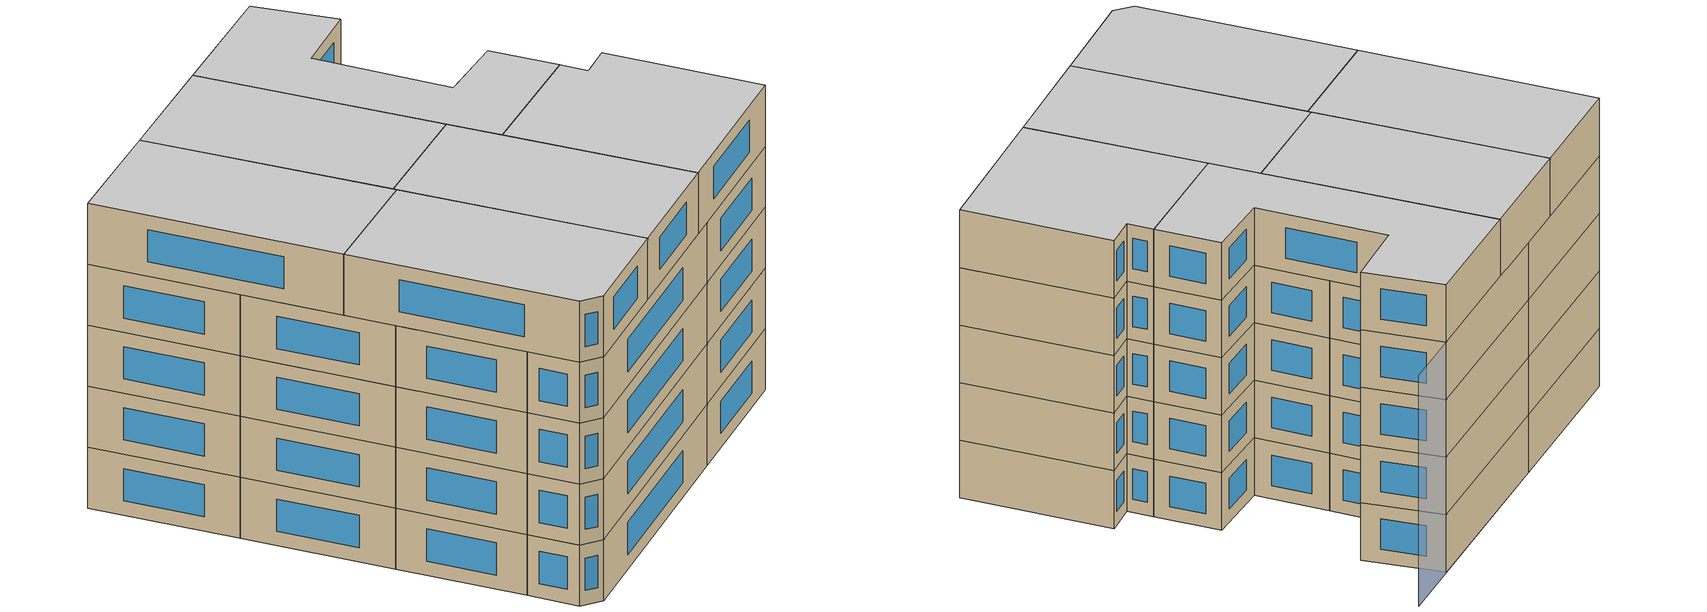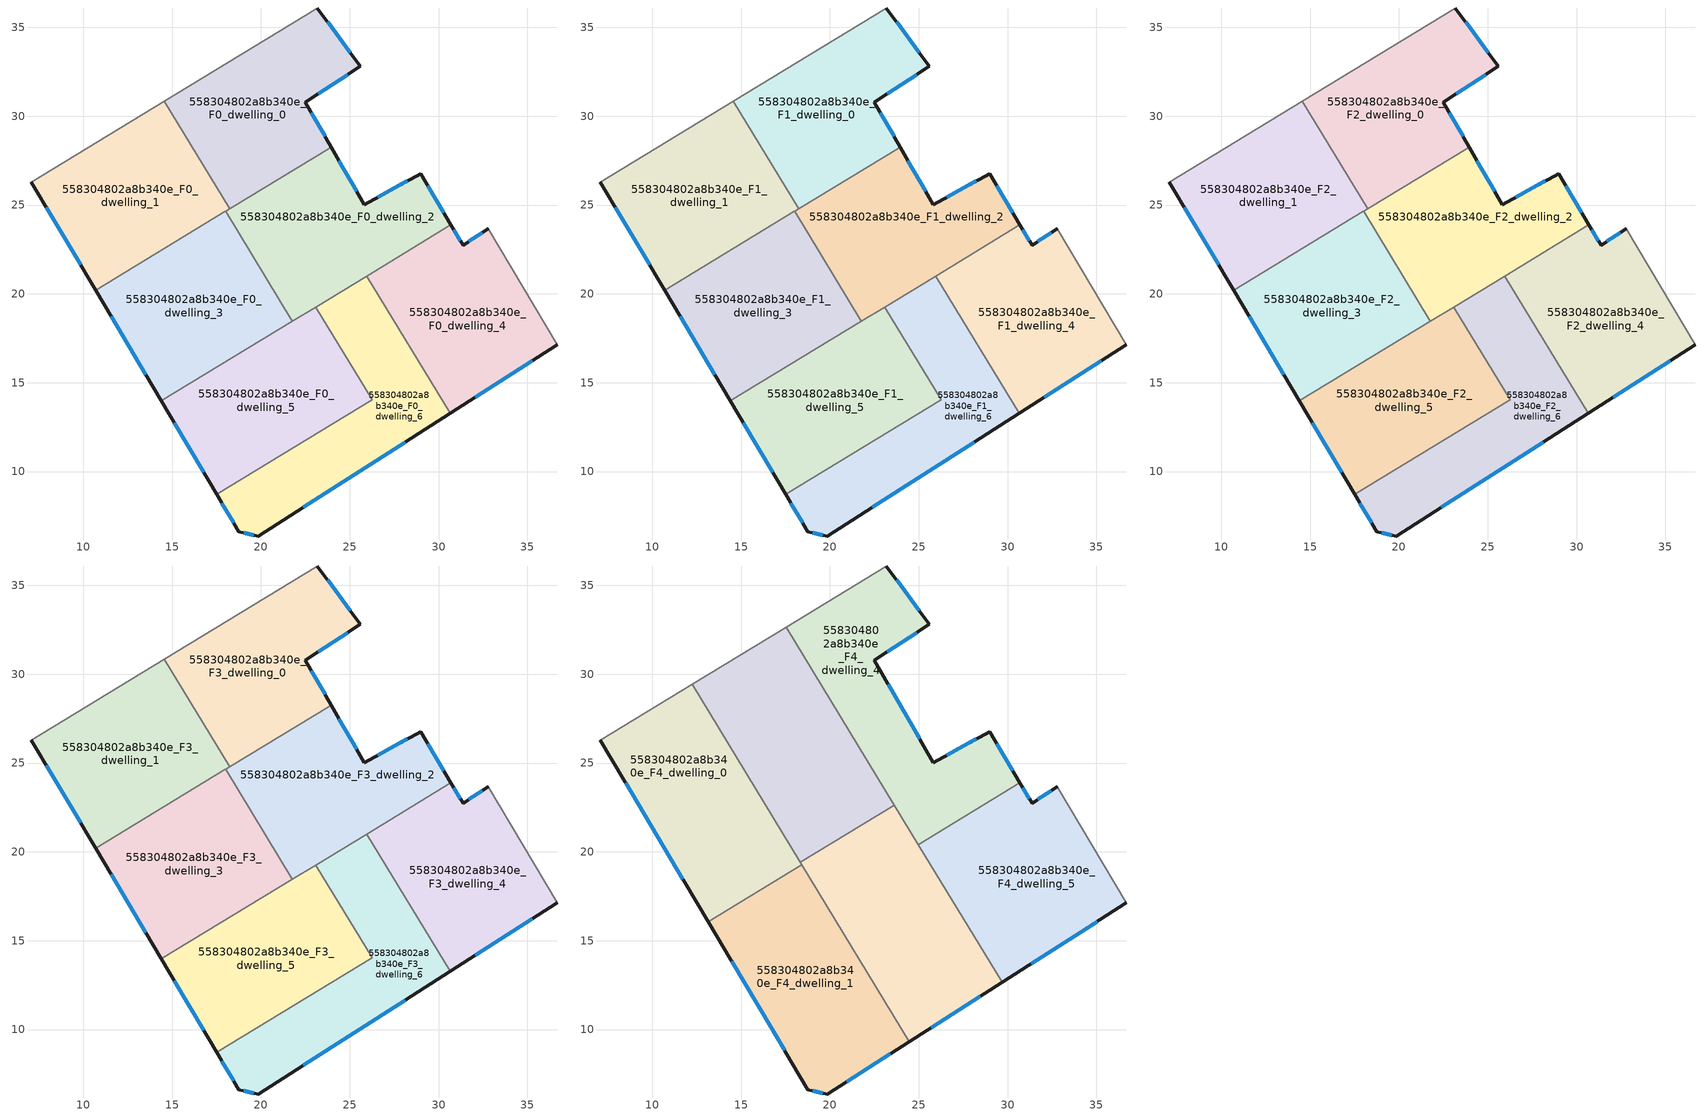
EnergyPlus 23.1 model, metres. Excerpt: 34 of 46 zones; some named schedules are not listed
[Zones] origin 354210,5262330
558304802a8b340e_F0_dwelling_0
 floor ground (EU_floor_Construction): 23.18,36.09 25.6,32.81 22.49,30.79 23.95,28.27 18.24,24.79 14.55,30.84 z0
 wall outside (EU_wall_Construction): 23.95,28.27 22.49,30.79 25.6,32.81 23.18,36.09 z0:3
 wall to 558304802a8b340e_F0_dwelling_1 (EU_wall_Construction): 14.55,30.84 18.24,24.79 z0:3
 wall adiabatic (EU_wall_Construction): 23.18,36.09 14.55,30.84 z0:3
 wall to 558304802a8b340e_F0_dwelling_2 (EU_wall_Construction): 18.24,24.79 23.95,28.27 z0:3
 window (EU_Window_Construction): 23.22,31.27 24.87,32.33 / 23.61,28.86 22.84,30.2 / 25.03,33.58 23.75,35.32 z0.7:2.3
558304802a8b340e_F0_dwelling_1
 floor ground (EU_floor_Construction): 14.55,30.84 18.24,24.79 10.69,20.2 7.08,26.29 z0
 wall outside (EU_wall_Construction): 7.08,26.29 10.69,20.2 z0:3
 wall adiabatic (EU_wall_Construction): 14.55,30.84 7.08,26.29 z0:3
 wall to 558304802a8b340e_F0_dwelling_3 (EU_wall_Construction): 10.69,20.2 18,24.65 z0:3
 wall to 558304802a8b340e_F0_dwelling_2 (EU_wall_Construction): 18.01,24.65 18.24,24.79 z0:3
 window (EU_Window_Construction): 7.92,24.86 9.84,21.63 z0.7:2.3
558304802a8b340e_F0_dwelling_2
 floor ground (EU_floor_Construction): 28.99,26.77 30.69,23.88 21.77,18.46 18.01,24.65 23.95,28.27 25.82,25.03 z0
 wall outside (EU_wall_Construction): 30.69,23.88 28.99,26.77 25.82,25.03 23.95,28.27 z0:3
 wall to 558304802a8b340e_F0_dwelling_3 (EU_wall_Construction): 18.01,24.65 21.77,18.46 z0:3
 wall to 558304802a8b340e_F0_dwelling_4 (EU_wall_Construction): 25.95,21 30.69,23.88 z0:3
 wall to 558304802a8b340e_F0_dwelling_6 (EU_wall_Construction): 23.09,19.26 25.95,21 z0:3
 wall to 558304802a8b340e_F0_dwelling_5 (EU_wall_Construction): 21.77,18.46 23.08,19.26 z0:3
 window (EU_Window_Construction): 28.24,26.36 26.57,25.44 / 30.29,24.56 29.39,26.09 / 25.38,25.79 24.39,27.51 z0.7:2.3
558304802a8b340e_F0_dwelling_3
 floor ground (EU_floor_Construction): 18.01,24.65 21.77,18.46 14.39,13.97 10.69,20.2 z0
 wall outside (EU_wall_Construction): 10.69,20.2 14.39,13.97 z0:3
 wall to 558304802a8b340e_F0_dwelling_5 (EU_wall_Construction): 14.39,13.97 21.77,18.46 z0:3
 window (EU_Window_Construction): 11.56,18.74 13.52,15.43 z0.7:2.3
558304802a8b340e_F0_dwelling_4
 floor ground (EU_floor_Construction): 32.8,23.67 36.67,17.13 30.65,13.28 25.95,21 30.69,23.88 31.37,22.73 z0
 wall outside (EU_wall_Construction): 32.8,23.67 31.37,22.73 30.69,23.88 / 30.65,13.28 36.67,17.13 z0:3
 wall adiabatic (EU_wall_Construction): 36.67,17.13 32.8,23.67 z0:3
 wall to 558304802a8b340e_F0_dwelling_6 (EU_wall_Construction): 25.95,21 30.65,13.28 z0:3
 window (EU_Window_Construction): 32.46,23.45 31.71,22.95 / 32.07,14.18 35.26,16.22 / 31.21,23 30.85,23.61 z0.7:2.3
558304802a8b340e_F0_dwelling_5
 floor ground (EU_floor_Construction): 23.09,19.26 26.26,14.04 17.51,8.72 14.39,13.97 z0
 wall outside (EU_wall_Construction): 14.39,13.97 17.51,8.72 z0:3
 wall to 558304802a8b340e_F0_dwelling_6 (EU_wall_Construction): 17.51,8.72 26.26,14.04 23.09,19.26 z0:3
 window (EU_Window_Construction): 15.12,12.74 16.78,9.96 z0.7:2.3
558304802a8b340e_F0_dwelling_6
 floor ground (EU_floor_Construction): 25.95,21 30.65,13.28 19.86,6.37 18.76,6.61 17.51,8.72 26.26,14.04 23.09,19.26 z0
 wall outside (EU_wall_Construction): 17.51,8.72 18.76,6.61 19.86,6.37 30.65,13.28 z0:3
 window (EU_Window_Construction): 22.39,7.99 28.12,11.66 / 19.02,6.55 19.6,6.43 / 17.8,8.23 18.47,7.11 z0.7:2.3
558304802a8b340e_F1_dwelling_0
 floor to 558304802a8b340e_F0_dwelling_0 (EU_floor_Construction): 23.18,36.09 25.6,32.81 22.49,30.79 23.95,28.27 18.24,24.79 14.55,30.84 z3
 wall outside (EU_wall_Construction): 23.95,28.27 22.49,30.79 25.6,32.81 23.18,36.09 z3:6
 wall to 558304802a8b340e_F1_dwelling_1 (EU_wall_Construction): 14.55,30.84 18.24,24.79 z3:6
 wall adiabatic (EU_wall_Construction): 23.18,36.09 14.55,30.84 z3:6
 wall to 558304802a8b340e_F1_dwelling_2 (EU_wall_Construction): 18.24,24.79 23.95,28.27 z3:6
 window (EU_Window_Construction): 23.22,31.27 24.87,32.33 / 23.61,28.86 22.84,30.2 / 25.03,33.58 23.75,35.32 z3.7:5.3
558304802a8b340e_F1_dwelling_1
 floor to 558304802a8b340e_F0_dwelling_1 (EU_floor_Construction): 14.55,30.84 18.24,24.79 10.69,20.2 7.08,26.29 z3
 wall outside (EU_wall_Construction): 7.08,26.29 10.69,20.2 z3:6
 wall adiabatic (EU_wall_Construction): 14.55,30.84 7.08,26.29 z3:6
 wall to 558304802a8b340e_F1_dwelling_3 (EU_wall_Construction): 10.69,20.2 18,24.65 z3:6
 wall to 558304802a8b340e_F1_dwelling_2 (EU_wall_Construction): 18.01,24.65 18.24,24.79 z3:6
 window (EU_Window_Construction): 7.92,24.86 9.84,21.63 z3.7:5.3
558304802a8b340e_F1_dwelling_2
 floor to 558304802a8b340e_F0_dwelling_2 (EU_floor_Construction): 28.99,26.77 30.69,23.88 21.77,18.46 18.01,24.65 23.95,28.27 25.82,25.03 z3
 wall outside (EU_wall_Construction): 30.69,23.88 28.99,26.77 25.82,25.03 23.95,28.27 z3:6
 wall to 558304802a8b340e_F1_dwelling_3 (EU_wall_Construction): 18.01,24.65 21.77,18.46 z3:6
 wall to 558304802a8b340e_F1_dwelling_4 (EU_wall_Construction): 25.95,21 30.69,23.88 z3:6
 wall to 558304802a8b340e_F1_dwelling_6 (EU_wall_Construction): 23.09,19.26 25.95,21 z3:6
 wall to 558304802a8b340e_F1_dwelling_5 (EU_wall_Construction): 21.77,18.46 23.08,19.26 z3:6
 window (EU_Window_Construction): 28.24,26.36 26.57,25.44 / 30.29,24.56 29.39,26.09 / 25.38,25.79 24.39,27.51 z3.7:5.3
558304802a8b340e_F1_dwelling_3
 floor to 558304802a8b340e_F0_dwelling_3 (EU_floor_Construction): 18.01,24.65 21.77,18.46 14.39,13.97 10.69,20.2 z3
 wall outside (EU_wall_Construction): 10.69,20.2 14.39,13.97 z3:6
 wall to 558304802a8b340e_F1_dwelling_5 (EU_wall_Construction): 14.39,13.97 21.77,18.46 z3:6
 window (EU_Window_Construction): 11.56,18.74 13.52,15.43 z3.7:5.3
558304802a8b340e_F1_dwelling_4
 floor to 558304802a8b340e_F0_dwelling_4 (EU_floor_Construction): 32.8,23.67 36.67,17.13 30.65,13.28 25.95,21 30.69,23.88 31.37,22.73 z3
 wall outside (EU_wall_Construction): 32.8,23.67 31.37,22.73 30.69,23.88 / 30.65,13.28 36.67,17.13 z3:6
 wall adiabatic (EU_wall_Construction): 36.67,17.13 32.8,23.67 z3:6
 wall to 558304802a8b340e_F1_dwelling_6 (EU_wall_Construction): 25.95,21 30.65,13.28 z3:6
 window (EU_Window_Construction): 32.46,23.45 31.71,22.95 / 32.07,14.18 35.26,16.22 / 31.21,23 30.85,23.61 z3.7:5.3
558304802a8b340e_F1_dwelling_5
 floor to 558304802a8b340e_F0_dwelling_5 (EU_floor_Construction): 23.09,19.26 26.26,14.04 17.51,8.72 14.39,13.97 z3
 wall outside (EU_wall_Construction): 14.39,13.97 17.51,8.72 z3:6
 wall to 558304802a8b340e_F1_dwelling_6 (EU_wall_Construction): 17.51,8.72 26.26,14.04 23.09,19.26 z3:6
 window (EU_Window_Construction): 15.12,12.74 16.78,9.96 z3.7:5.3
558304802a8b340e_F1_dwelling_6
 floor to 558304802a8b340e_F0_dwelling_6 (EU_floor_Construction): 25.95,21 30.65,13.28 19.86,6.37 18.76,6.61 17.51,8.72 26.26,14.04 23.09,19.26 z3
 wall outside (EU_wall_Construction): 17.51,8.72 18.76,6.61 19.86,6.37 30.65,13.28 z3:6
 window (EU_Window_Construction): 22.39,7.99 28.12,11.66 / 19.02,6.55 19.6,6.43 / 17.8,8.23 18.47,7.11 z3.7:5.3
558304802a8b340e_F2_dwelling_0
 floor to 558304802a8b340e_F1_dwelling_0 (EU_floor_Construction): 23.18,36.09 25.6,32.81 22.49,30.79 23.95,28.27 18.24,24.79 14.55,30.84 z6
 wall outside (EU_wall_Construction): 23.95,28.27 22.49,30.79 25.6,32.81 23.18,36.09 z6:9
 wall to 558304802a8b340e_F2_dwelling_1 (EU_wall_Construction): 14.55,30.84 18.24,24.79 z6:9
 wall adiabatic (EU_wall_Construction): 23.18,36.09 14.55,30.84 z6:9
 wall to 558304802a8b340e_F2_dwelling_2 (EU_wall_Construction): 18.24,24.79 23.95,28.27 z6:9
 window (EU_Window_Construction): 23.22,31.27 24.87,32.33 / 23.61,28.86 22.84,30.2 / 25.03,33.58 23.75,35.32 z6.7:8.3
558304802a8b340e_F2_dwelling_1
 floor to 558304802a8b340e_F1_dwelling_1 (EU_floor_Construction): 14.55,30.84 18.24,24.79 10.69,20.2 7.08,26.29 z6
 wall outside (EU_wall_Construction): 7.08,26.29 10.69,20.2 z6:9
 wall adiabatic (EU_wall_Construction): 14.55,30.84 7.08,26.29 z6:9
 wall to 558304802a8b340e_F2_dwelling_3 (EU_wall_Construction): 10.69,20.2 18,24.65 z6:9
 wall to 558304802a8b340e_F2_dwelling_2 (EU_wall_Construction): 18.01,24.65 18.24,24.79 z6:9
 window (EU_Window_Construction): 7.92,24.86 9.84,21.63 z6.7:8.3
558304802a8b340e_F2_dwelling_2
 floor to 558304802a8b340e_F1_dwelling_2 (EU_floor_Construction): 28.99,26.77 30.69,23.88 21.77,18.46 18.01,24.65 23.95,28.27 25.82,25.03 z6
 wall outside (EU_wall_Construction): 30.69,23.88 28.99,26.77 25.82,25.03 23.95,28.27 z6:9
 wall to 558304802a8b340e_F2_dwelling_3 (EU_wall_Construction): 18.01,24.65 21.77,18.46 z6:9
 wall to 558304802a8b340e_F2_dwelling_4 (EU_wall_Construction): 25.95,21 30.69,23.88 z6:9
 wall to 558304802a8b340e_F2_dwelling_6 (EU_wall_Construction): 23.09,19.26 25.95,21 z6:9
 wall to 558304802a8b340e_F2_dwelling_5 (EU_wall_Construction): 21.77,18.46 23.08,19.26 z6:9
 window (EU_Window_Construction): 28.24,26.36 26.57,25.44 / 30.29,24.56 29.39,26.09 / 25.38,25.79 24.39,27.51 z6.7:8.3
558304802a8b340e_F2_dwelling_3
 floor to 558304802a8b340e_F1_dwelling_3 (EU_floor_Construction): 18.01,24.65 21.77,18.46 14.39,13.97 10.69,20.2 z6
 wall outside (EU_wall_Construction): 10.69,20.2 14.39,13.97 z6:9
 wall to 558304802a8b340e_F2_dwelling_5 (EU_wall_Construction): 14.39,13.97 21.77,18.46 z6:9
 window (EU_Window_Construction): 11.56,18.74 13.52,15.43 z6.7:8.3
558304802a8b340e_F2_dwelling_4
 floor to 558304802a8b340e_F1_dwelling_4 (EU_floor_Construction): 32.8,23.67 36.67,17.13 30.65,13.28 25.95,21 30.69,23.88 31.37,22.73 z6
 wall outside (EU_wall_Construction): 32.8,23.67 31.37,22.73 30.69,23.88 / 30.65,13.28 36.67,17.13 z6:9
 wall adiabatic (EU_wall_Construction): 36.67,17.13 32.8,23.67 z6:9
 wall to 558304802a8b340e_F2_dwelling_6 (EU_wall_Construction): 25.95,21 30.65,13.28 z6:9
 window (EU_Window_Construction): 32.46,23.45 31.71,22.95 / 32.07,14.18 35.26,16.22 / 31.21,23 30.85,23.61 z6.7:8.3
558304802a8b340e_F2_dwelling_5
 floor to 558304802a8b340e_F1_dwelling_5 (EU_floor_Construction): 23.09,19.26 26.26,14.04 17.51,8.72 14.39,13.97 z6
 wall outside (EU_wall_Construction): 14.39,13.97 17.51,8.72 z6:9
 wall to 558304802a8b340e_F2_dwelling_6 (EU_wall_Construction): 17.51,8.72 26.26,14.04 23.09,19.26 z6:9
 window (EU_Window_Construction): 15.12,12.74 16.78,9.96 z6.7:8.3
558304802a8b340e_F2_dwelling_6
 floor to 558304802a8b340e_F1_dwelling_6 (EU_floor_Construction): 25.95,21 30.65,13.28 19.86,6.37 18.76,6.61 17.51,8.72 26.26,14.04 23.09,19.26 z6
 wall outside (EU_wall_Construction): 17.51,8.72 18.76,6.61 19.86,6.37 30.65,13.28 z6:9
 window (EU_Window_Construction): 22.39,7.99 28.12,11.66 / 19.02,6.55 19.6,6.43 / 17.8,8.23 18.47,7.11 z6.7:8.3
558304802a8b340e_F3_dwelling_0
 floor to 558304802a8b340e_F2_dwelling_0 (EU_floor_Construction): 23.18,36.09 25.6,32.81 22.49,30.79 23.95,28.27 18.24,24.79 14.55,30.84 z9
 wall outside (EU_wall_Construction): 23.95,28.27 22.49,30.79 25.6,32.81 23.18,36.09 z9:12
 wall to 558304802a8b340e_F3_dwelling_1 (EU_wall_Construction): 14.55,30.84 18.24,24.79 z9:12
 wall adiabatic (EU_wall_Construction): 23.18,36.09 14.55,30.84 z9:12
 wall to 558304802a8b340e_F3_dwelling_2 (EU_wall_Construction): 18.24,24.79 23.95,28.27 z9:12
 window (EU_Window_Construction): 23.22,31.27 24.87,32.33 / 23.61,28.86 22.84,30.2 / 25.03,33.58 23.75,35.32 z9.7:11.3
558304802a8b340e_F3_dwelling_1
 floor to 558304802a8b340e_F2_dwelling_1 (EU_floor_Construction): 14.55,30.84 18.24,24.79 10.69,20.2 7.08,26.29 z9
 wall outside (EU_wall_Construction): 7.08,26.29 10.69,20.2 z9:12
 wall adiabatic (EU_wall_Construction): 14.55,30.84 7.08,26.29 z9:12
 wall to 558304802a8b340e_F3_dwelling_3 (EU_wall_Construction): 10.69,20.2 18,24.65 z9:12
 wall to 558304802a8b340e_F3_dwelling_2 (EU_wall_Construction): 18.01,24.65 18.24,24.79 z9:12
 window (EU_Window_Construction): 7.92,24.86 9.84,21.63 z9.7:11.3
558304802a8b340e_F3_dwelling_2
 floor to 558304802a8b340e_F2_dwelling_2 (EU_floor_Construction): 28.99,26.77 30.69,23.88 21.77,18.46 18.01,24.65 23.95,28.27 25.82,25.03 z9
 wall outside (EU_wall_Construction): 30.69,23.88 28.99,26.77 25.82,25.03 23.95,28.27 z9:12
 wall to 558304802a8b340e_F3_dwelling_3 (EU_wall_Construction): 18.01,24.65 21.77,18.46 z9:12
 wall to 558304802a8b340e_F3_dwelling_4 (EU_wall_Construction): 25.95,21 30.69,23.88 z9:12
 wall to 558304802a8b340e_F3_dwelling_6 (EU_wall_Construction): 23.09,19.26 25.95,21 z9:12
 wall to 558304802a8b340e_F3_dwelling_5 (EU_wall_Construction): 21.77,18.46 23.08,19.26 z9:12
 window (EU_Window_Construction): 28.24,26.36 26.57,25.44 / 30.29,24.56 29.39,26.09 / 25.38,25.79 24.39,27.51 z9.7:11.3
558304802a8b340e_F3_dwelling_3
 floor to 558304802a8b340e_F2_dwelling_3 (EU_floor_Construction): 18.01,24.65 21.77,18.46 14.39,13.97 10.69,20.2 z9
 wall outside (EU_wall_Construction): 10.69,20.2 14.39,13.97 z9:12
 wall to 558304802a8b340e_F3_dwelling_5 (EU_wall_Construction): 14.39,13.97 21.77,18.46 z9:12
 window (EU_Window_Construction): 11.56,18.74 13.52,15.43 z9.7:11.3
558304802a8b340e_F3_dwelling_4
 floor to 558304802a8b340e_F2_dwelling_4 (EU_floor_Construction): 32.8,23.67 36.67,17.13 30.65,13.28 25.95,21 30.69,23.88 31.37,22.73 z9
 wall outside (EU_wall_Construction): 32.8,23.67 31.37,22.73 30.69,23.88 / 30.65,13.28 36.67,17.13 z9:12
 wall adiabatic (EU_wall_Construction): 36.67,17.13 32.8,23.67 z9:12
 wall to 558304802a8b340e_F3_dwelling_6 (EU_wall_Construction): 25.95,21 30.65,13.28 z9:12
 window (EU_Window_Construction): 32.46,23.45 31.71,22.95 / 32.07,14.18 35.26,16.22 / 31.21,23 30.85,23.61 z9.7:11.3
558304802a8b340e_F3_dwelling_5
 floor to 558304802a8b340e_F2_dwelling_5 (EU_floor_Construction): 23.09,19.26 26.26,14.04 17.51,8.72 14.39,13.97 z9
 wall outside (EU_wall_Construction): 14.39,13.97 17.51,8.72 z9:12
 wall to 558304802a8b340e_F3_dwelling_6 (EU_wall_Construction): 17.51,8.72 26.26,14.04 23.09,19.26 z9:12
 window (EU_Window_Construction): 15.12,12.74 16.78,9.96 z9.7:11.3
558304802a8b340e_F3_dwelling_6
 floor to 558304802a8b340e_F2_dwelling_6 (EU_floor_Construction): 25.95,21 30.65,13.28 19.86,6.37 18.76,6.61 17.51,8.72 26.26,14.04 23.09,19.26 z9
 wall outside (EU_wall_Construction): 17.51,8.72 18.76,6.61 19.86,6.37 30.65,13.28 z9:12
 window (EU_Window_Construction): 22.39,7.99 28.12,11.66 / 19.02,6.55 19.6,6.43 / 17.8,8.23 18.47,7.11 z9.7:11.3
558304802a8b340e_F4_dwelling_0
 floor to 558304802a8b340e_F3_dwelling_1 (EU_floor_Construction): 12.24,29.44 15.92,23.38 10.69,20.2 7.08,26.29 z12
 floor to 558304802a8b340e_F3_dwelling_3 (EU_floor_Construction): 15.92,23.38 18.42,19.27 13.15,16.06 10.69,20.2 z12
 wall outside (EU_wall_Construction): 7.08,26.29 13.15,16.06 z12:15
 wall to 558304802a8b340e_F4_dwelling_1 (EU_wall_Construction): 13.15,16.06 18.42,19.27 z12:15
 wall adiabatic (EU_wall_Construction): 12.24,29.44 7.08,26.29 z12:15
 wall to 558304802a8b340e_F4_dwelling_2 (EU_wall_Construction): 18.34,19.41 12.24,29.44 z12:15
 wall to 558304802a8b340e_F4_dwelling_3 (EU_wall_Construction): 18.42,19.27 18.34,19.41 z12:15
 window (EU_Window_Construction): 8.5,23.89 11.72,18.47 z12.7:14.3
 ceiling to 558304802a8b340e_F5_dwelling_0 (EU_floor_Construction): 18.42,19.27 12.24,29.44 7.08,26.29 13.15,16.06 z15
558304802a8b340e_F4_dwelling_1
 floor to 558304802a8b340e_F3_dwelling_5 (EU_floor_Construction): 19.69,17.19 22.86,11.98 17.51,8.72 14.39,13.97 z12
 floor to 558304802a8b340e_F3_dwelling_6 (EU_floor_Construction): 22.86,11.98 24.47,9.32 19.86,6.37 18.76,6.61 17.51,8.72 z12
 floor to 558304802a8b340e_F3_dwelling_3 (EU_floor_Construction): 18.42,19.27 19.69,17.19 14.39,13.97 13.15,16.06 z12
 wall outside (EU_wall_Construction): 13.15,16.06 18.76,6.61 19.86,6.37 24.47,9.32 z12:15
 wall to 558304802a8b340e_F4_dwelling_3 (EU_wall_Construction): 24.47,9.32 18.42,19.27 z12:15
 window (EU_Window_Construction): 20.94,7.06 23.39,8.63 / 19.02,6.55 19.6,6.43 / 14.47,13.84 17.44,8.83 z12.7:14.3
 ceiling to 558304802a8b340e_F5_dwelling_1 (EU_floor_Construction): 24.47,9.32 18.42,19.27 13.15,16.06 18.76,6.61 19.86,6.37 z15
558304802a8b340e_F4_dwelling_2
 floor to 558304802a8b340e_F3_dwelling_2 (EU_floor_Construction): 21.21,26.6 23.63,22.63 20.42,20.68 18.01,24.65 z12
 floor to 558304802a8b340e_F3_dwelling_1 (EU_floor_Construction): 14.55,30.84 18.24,24.79 15.92,23.38 12.24,29.44 z12
 floor to 558304802a8b340e_F3_dwelling_0 (EU_floor_Construction): 17.53,32.65 21.21,26.6 18.24,24.79 14.55,30.84 z12
 floor to 558304802a8b340e_F3_dwelling_3 (EU_floor_Construction): 18.01,24.65 20.42,20.68 18.34,19.41 15.92,23.38 z12
 wall to 558304802a8b340e_F4_dwelling_3 (EU_wall_Construction): 18.34,19.41 23.63,22.63 z12:15
 wall adiabatic (EU_wall_Construction): 17.53,32.65 12.24,29.44 z12:15
 wall to 558304802a8b340e_F4_dwelling_4 (EU_wall_Construction): 23.63,22.63 17.53,32.65 z12:15
 ceiling to 558304802a8b340e_F5_dwelling_2 (EU_floor_Construction): 23.63,22.63 17.53,32.65 12.24,29.44 18.34,19.41 z15
558304802a8b340e_F4_dwelling_3
 floor to 558304802a8b340e_F3_dwelling_6 (EU_floor_Construction): 24.98,20.41 29.69,12.66 24.47,9.32 22.86,11.98 26.26,14.04 23.09,19.26 z12
 floor to 558304802a8b340e_F3_dwelling_5 (EU_floor_Construction): 23.09,19.26 26.26,14.04 22.86,11.98 19.69,17.19 z12
 floor to 558304802a8b340e_F3_dwelling_2 (EU_floor_Construction): 23.63,22.63 24.98,20.41 21.77,18.46 20.42,20.68 z12
 floor to 558304802a8b340e_F3_dwelling_3 (EU_floor_Construction): 20.42,20.68 21.77,18.46 19.69,17.19 18.34,19.41 z12
 wall outside (EU_wall_Construction): 24.47,9.32 29.69,12.66 z12:15
 wall to 558304802a8b340e_F4_dwelling_5 (EU_wall_Construction): 29.69,12.66 24.97,20.41 z12:15
 wall to 558304802a8b340e_F4_dwelling_4 (EU_wall_Construction): 24.97,20.41 23.63,22.63 z12:15
 window (EU_Window_Construction): 25.7,10.11 28.46,11.88 z12.7:14.3
 ceiling to 558304802a8b340e_F5_dwelling_3 (EU_floor_Construction): 29.69,12.66 23.63,22.63 18.34,19.41 24.47,9.32 z15
558304802a8b340e_F4_dwelling_4
 floor to 558304802a8b340e_F3_dwelling_0 (EU_floor_Construction): 23.18,36.09 25.6,32.81 22.49,30.79 23.95,28.27 21.21,26.6 17.53,32.65 z12
 floor to 558304802a8b340e_F3_dwelling_2 (EU_floor_Construction): 28.99,26.77 30.69,23.89 24.97,20.41 21.21,26.6 23.95,28.27 25.82,25.03 z12
 wall outside (EU_wall_Construction): 30.69,23.89 28.99,26.77 25.82,25.03 22.49,30.79 25.6,32.81 23.18,36.09 z12:15
 wall adiabatic (EU_wall_Construction): 23.18,36.09 17.53,32.65 z12:15
 wall to 558304802a8b340e_F4_dwelling_5 (EU_wall_Construction): 24.97,20.41 30.69,23.89 z12:15
 window (EU_Window_Construction): 30.29,24.57 29.39,26.1 / 25.03,33.58 23.75,35.32 / 23.22,31.27 24.87,32.33 / 25.04,26.38 23.27,29.44 / 28.24,26.36 26.57,25.44 z12.7:14.3
 ceiling to 558304802a8b340e_F5_dwelling_4 (EU_floor_Construction): 30.69,23.89 28.99,26.77 25.82,25.03 22.49,30.79 25.6,32.81 23.18,36.09 17.53,32.65 24.97,20.41 z15
558304802a8b340e_F4_dwelling_5
 floor to 558304802a8b340e_F3_dwelling_4 (EU_floor_Construction): 32.8,23.67 36.67,17.13 30.65,13.28 25.95,21 30.69,23.88 31.37,22.73 z12
 floor to 558304802a8b340e_F3_dwelling_6 (EU_floor_Construction): 25.95,21 30.65,13.28 29.69,12.66 24.98,20.41 z12
 wall outside (EU_wall_Construction): 29.69,12.66 36.67,17.13 / 32.8,23.67 31.37,22.73 30.69,23.89 z12:15
 wall adiabatic (EU_wall_Construction): 36.67,17.13 32.8,23.67 z12:15
 window (EU_Window_Construction): 31.33,13.71 35.03,16.08 / 31.21,23 30.85,23.62 / 32.46,23.45 31.71,22.95 z12.7:14.3
 ceiling to 558304802a8b340e_F5_dwelling_5 (EU_floor_Construction): 36.67,17.13 32.8,23.67 31.37,22.73 30.69,23.89 24.97,20.41 29.69,12.66 z15
shading: 26.08,37.85 7.08,26.3 z0:12
[Building]
EU S2 Campaign: North Axis=0; Terrain=City; Solar Distribution=FullExterior
[Site:Location]
Budapest.Ferenc.Liszt.Intl.AP: Latitude=47.437; Longitude=19.256; Time Zone=1; Elevation=185
[SizingPeriod:WeatherFileDays]
AnnualSizingPeriod: Begin Month=1; Begin Day of Month=1; End Month=12; End Day of Month=31; Day of Week for Start Day=Monday; Use Weather File Daylight Saving Period=No; Use Weather File Rain and Snow Indicators=No
[MATERIAL]
EU_InternalMass_Material: Roughness=MediumRough; Thickness=0.1; Conductivity=1; Density=1800; Specific Heat=900; Thermal Absorptance=0.9; Solar Absorptance=0.7; Visible Absorptance=0.7
[MATERIAL:NOMASS] Roughness=MediumRough; Thermal Absorptance=0.9; Solar Absorptance=0.7; Visible Absorptance=0.7
Name | Thermal Resistance
EU_wall_NoMass | 0.832559
EU_floor_NoMass | 0.872794
[WINDOWMATERIAL:SIMPLEGLAZINGSYSTEM]
EU_Window_SimpleGlazing: UFactor=2.79869; Solar Heat Gain Coefficient=0.75; Visible Transmittance=0.75
[CONSTRUCTION]
EU_wall_Construction: EU_wall_NoMass
EU_floor_Construction: EU_floor_NoMass
EU_Window_Construction: EU_Window_SimpleGlazing
EU_InternalMass_Construction: EU_InternalMass_Material
[ZONE] Type=1; Multiplier=1; Ceiling Height=autocalculate; Floor Area=autocalculate; Part of Total Floor Area=Yes
Name | Volume
558304802a8b340e_F0_dwelling_0; 558304802a8b340e_F1_dwelling_0; 558304802a8b340e_F2_dwelling_0; 558304802a8b340e_F3_dwelling_0 | 186.849
558304802a8b340e_F4_dwelling_0 | 218.015
558304802a8b340e_F0_dwelling_1; 558304802a8b340e_F1_dwelling_1; 558304802a8b340e_F2_dwelling_1; 558304802a8b340e_F3_dwelling_1 | 186.863
558304802a8b340e_F4_dwelling_1 | 218.001
558304802a8b340e_F0_dwelling_2; 558304802a8b340e_F1_dwelling_2; 558304802a8b340e_F2_dwelling_2; 558304802a8b340e_F3_dwelling_2 | 186.844
558304802a8b340e_F4_dwelling_2 | 218.011
558304802a8b340e_F0_dwelling_3; 558304802a8b340e_F1_dwelling_3; 558304802a8b340e_F2_dwelling_3; 558304802a8b340e_F3_dwelling_3 | 186.85
558304802a8b340e_F4_dwelling_3 | 218.008
558304802a8b340e_F0_dwelling_4; 558304802a8b340e_F1_dwelling_4; 558304802a8b340e_F2_dwelling_4; 558304802a8b340e_F3_dwelling_4 | 186.855
558304802a8b340e_F4_dwelling_4 | 218.005
558304802a8b340e_F0_dwelling_5; 558304802a8b340e_F1_dwelling_5; 558304802a8b340e_F2_dwelling_5; 558304802a8b340e_F3_dwelling_5 | 186.853
558304802a8b340e_F4_dwelling_5 | 217.997
558304802a8b340e_F0_dwelling_6; 558304802a8b340e_F1_dwelling_6; 558304802a8b340e_F2_dwelling_6; 558304802a8b340e_F3_dwelling_6 | 186.865
[INTERNALMASS] Construction=EU_InternalMass_Construction
Name | Zone or ZoneList | Surface Area
558304802a8b340e_F0_dwelling_0_EU_InternalMass | 558304802a8b340e_F0_dwelling_0 | 62.2831
558304802a8b340e_F0_dwelling_1_EU_InternalMass | 558304802a8b340e_F0_dwelling_1 | 62.2879
558304802a8b340e_F0_dwelling_2_EU_InternalMass | 558304802a8b340e_F0_dwelling_2 | 62.2816
558304802a8b340e_F0_dwelling_3_EU_InternalMass | 558304802a8b340e_F0_dwelling_3 | 62.2813
558304802a8b340e_F0_dwelling_4_EU_InternalMass | 558304802a8b340e_F0_dwelling_4 | 62.2853
558304802a8b340e_F0_dwelling_5_EU_InternalMass | 558304802a8b340e_F0_dwelling_5 | 62.2857
558304802a8b340e_F0_dwelling_6_EU_InternalMass | 558304802a8b340e_F0_dwelling_6 | 62.2885
558304802a8b340e_F1_dwelling_0_EU_InternalMass | 558304802a8b340e_F1_dwelling_0 | 62.2831
558304802a8b340e_F1_dwelling_1_EU_InternalMass | 558304802a8b340e_F1_dwelling_1 | 62.2879
558304802a8b340e_F1_dwelling_2_EU_InternalMass | 558304802a8b340e_F1_dwelling_2 | 62.2816
558304802a8b340e_F1_dwelling_3_EU_InternalMass | 558304802a8b340e_F1_dwelling_3 | 62.2813
558304802a8b340e_F1_dwelling_4_EU_InternalMass | 558304802a8b340e_F1_dwelling_4 | 62.2853
558304802a8b340e_F1_dwelling_5_EU_InternalMass | 558304802a8b340e_F1_dwelling_5 | 62.2857
558304802a8b340e_F1_dwelling_6_EU_InternalMass | 558304802a8b340e_F1_dwelling_6 | 62.2885
558304802a8b340e_F2_dwelling_0_EU_InternalMass | 558304802a8b340e_F2_dwelling_0 | 62.2831
558304802a8b340e_F2_dwelling_1_EU_InternalMass | 558304802a8b340e_F2_dwelling_1 | 62.2879
558304802a8b340e_F2_dwelling_2_EU_InternalMass | 558304802a8b340e_F2_dwelling_2 | 62.2816
558304802a8b340e_F2_dwelling_3_EU_InternalMass | 558304802a8b340e_F2_dwelling_3 | 62.2813
558304802a8b340e_F2_dwelling_4_EU_InternalMass | 558304802a8b340e_F2_dwelling_4 | 62.2853
558304802a8b340e_F2_dwelling_5_EU_InternalMass | 558304802a8b340e_F2_dwelling_5 | 62.2857
558304802a8b340e_F2_dwelling_6_EU_InternalMass | 558304802a8b340e_F2_dwelling_6 | 62.2885
558304802a8b340e_F3_dwelling_0_EU_InternalMass | 558304802a8b340e_F3_dwelling_0 | 62.2831
558304802a8b340e_F3_dwelling_1_EU_InternalMass | 558304802a8b340e_F3_dwelling_1 | 62.2879
558304802a8b340e_F3_dwelling_2_EU_InternalMass | 558304802a8b340e_F3_dwelling_2 | 62.2816
558304802a8b340e_F3_dwelling_3_EU_InternalMass | 558304802a8b340e_F3_dwelling_3 | 62.2813
558304802a8b340e_F3_dwelling_4_EU_InternalMass | 558304802a8b340e_F3_dwelling_4 | 62.2853
558304802a8b340e_F3_dwelling_5_EU_InternalMass | 558304802a8b340e_F3_dwelling_5 | 62.2857
558304802a8b340e_F3_dwelling_6_EU_InternalMass | 558304802a8b340e_F3_dwelling_6 | 62.2885
558304802a8b340e_F4_dwelling_0_EU_InternalMass | 558304802a8b340e_F4_dwelling_0 | 72.6714
558304802a8b340e_F4_dwelling_1_EU_InternalMass | 558304802a8b340e_F4_dwelling_1 | 72.667
558304802a8b340e_F4_dwelling_2_EU_InternalMass | 558304802a8b340e_F4_dwelling_2 | 72.6705
558304802a8b340e_F4_dwelling_3_EU_InternalMass | 558304802a8b340e_F4_dwelling_3 | 72.6692
558304802a8b340e_F4_dwelling_4_EU_InternalMass | 558304802a8b340e_F4_dwelling_4 | 72.6681
558304802a8b340e_F4_dwelling_5_EU_InternalMass | 558304802a8b340e_F4_dwelling_5 | 72.6658
[OTHEREQUIPMENT] Fuel Type=Electricity; Design Level Calculation Method=Watts/Area; Power per Zone Floor Area=1; Fraction Latent=0; Fraction Radiant=0; Fraction Lost=0; Carbon Dioxide Generation Rate=0; EndUse Subcategory=EU_Step8_InternalGains
Name | Zone or ZoneList or Space or SpaceList | Schedule
EU_Step8_InternalGain_558304802a8b340e_F0_dwelling_0_f000 | 558304802a8b340e_F0_dwelling_0 | EU_Step8_GainSchedule_558304802a8b340e_F0_dwelling_0_f000
EU_Step8_InternalGain_558304802a8b340e_F0_dwelling_1_f000 | 558304802a8b340e_F0_dwelling_1 | EU_Step8_GainSchedule_558304802a8b340e_F0_dwelling_1_f000
EU_Step8_InternalGain_558304802a8b340e_F0_dwelling_2_f000 | 558304802a8b340e_F0_dwelling_2 | EU_Step8_GainSchedule_558304802a8b340e_F0_dwelling_2_f000
EU_Step8_InternalGain_558304802a8b340e_F0_dwelling_3_f000 | 558304802a8b340e_F0_dwelling_3 | EU_Step8_GainSchedule_558304802a8b340e_F0_dwelling_3_f000
EU_Step8_InternalGain_558304802a8b340e_F0_dwelling_4_f000 | 558304802a8b340e_F0_dwelling_4 | EU_Step8_GainSchedule_558304802a8b340e_F0_dwelling_4_f000
EU_Step8_InternalGain_558304802a8b340e_F0_dwelling_5_f000 | 558304802a8b340e_F0_dwelling_5 | EU_Step8_GainSchedule_558304802a8b340e_F0_dwelling_5_f000
EU_Step8_InternalGain_558304802a8b340e_F0_dwelling_6_f000 | 558304802a8b340e_F0_dwelling_6 | EU_Step8_GainSchedule_558304802a8b340e_F0_dwelling_6_f000
EU_Step8_InternalGain_558304802a8b340e_F1_dwelling_0_f000 | 558304802a8b340e_F1_dwelling_0 | EU_Step8_GainSchedule_558304802a8b340e_F1_dwelling_0_f000
EU_Step8_InternalGain_558304802a8b340e_F1_dwelling_1_f000 | 558304802a8b340e_F1_dwelling_1 | EU_Step8_GainSchedule_558304802a8b340e_F1_dwelling_1_f000
EU_Step8_InternalGain_558304802a8b340e_F1_dwelling_2_f000 | 558304802a8b340e_F1_dwelling_2 | EU_Step8_GainSchedule_558304802a8b340e_F1_dwelling_2_f000
EU_Step8_InternalGain_558304802a8b340e_F1_dwelling_3_f000 | 558304802a8b340e_F1_dwelling_3 | EU_Step8_GainSchedule_558304802a8b340e_F1_dwelling_3_f000
EU_Step8_InternalGain_558304802a8b340e_F1_dwelling_4_f000 | 558304802a8b340e_F1_dwelling_4 | EU_Step8_GainSchedule_558304802a8b340e_F1_dwelling_4_f000
EU_Step8_InternalGain_558304802a8b340e_F1_dwelling_5_f000 | 558304802a8b340e_F1_dwelling_5 | EU_Step8_GainSchedule_558304802a8b340e_F1_dwelling_5_f000
EU_Step8_InternalGain_558304802a8b340e_F1_dwelling_6_f000 | 558304802a8b340e_F1_dwelling_6 | EU_Step8_GainSchedule_558304802a8b340e_F1_dwelling_6_f000
EU_Step8_InternalGain_558304802a8b340e_F2_dwelling_0_f000 | 558304802a8b340e_F2_dwelling_0 | EU_Step8_GainSchedule_558304802a8b340e_F2_dwelling_0_f000
EU_Step8_InternalGain_558304802a8b340e_F2_dwelling_1_f000 | 558304802a8b340e_F2_dwelling_1 | EU_Step8_GainSchedule_558304802a8b340e_F2_dwelling_1_f000
EU_Step8_InternalGain_558304802a8b340e_F2_dwelling_2_f000 | 558304802a8b340e_F2_dwelling_2 | EU_Step8_GainSchedule_558304802a8b340e_F2_dwelling_2_f000
EU_Step8_InternalGain_558304802a8b340e_F2_dwelling_3_f000 | 558304802a8b340e_F2_dwelling_3 | EU_Step8_GainSchedule_558304802a8b340e_F2_dwelling_3_f000
EU_Step8_InternalGain_558304802a8b340e_F2_dwelling_4_f000 | 558304802a8b340e_F2_dwelling_4 | EU_Step8_GainSchedule_558304802a8b340e_F2_dwelling_4_f000
EU_Step8_InternalGain_558304802a8b340e_F2_dwelling_5_f000 | 558304802a8b340e_F2_dwelling_5 | EU_Step8_GainSchedule_558304802a8b340e_F2_dwelling_5_f000
EU_Step8_InternalGain_558304802a8b340e_F2_dwelling_6_f000 | 558304802a8b340e_F2_dwelling_6 | EU_Step8_GainSchedule_558304802a8b340e_F2_dwelling_6_f000
EU_Step8_InternalGain_558304802a8b340e_F3_dwelling_0_f000 | 558304802a8b340e_F3_dwelling_0 | EU_Step8_GainSchedule_558304802a8b340e_F3_dwelling_0_f000
EU_Step8_InternalGain_558304802a8b340e_F3_dwelling_1_f000 | 558304802a8b340e_F3_dwelling_1 | EU_Step8_GainSchedule_558304802a8b340e_F3_dwelling_1_f000
EU_Step8_InternalGain_558304802a8b340e_F3_dwelling_2_f000 | 558304802a8b340e_F3_dwelling_2 | EU_Step8_GainSchedule_558304802a8b340e_F3_dwelling_2_f000
EU_Step8_InternalGain_558304802a8b340e_F3_dwelling_3_f000 | 558304802a8b340e_F3_dwelling_3 | EU_Step8_GainSchedule_558304802a8b340e_F3_dwelling_3_f000
EU_Step8_InternalGain_558304802a8b340e_F3_dwelling_4_f000 | 558304802a8b340e_F3_dwelling_4 | EU_Step8_GainSchedule_558304802a8b340e_F3_dwelling_4_f000
EU_Step8_InternalGain_558304802a8b340e_F3_dwelling_5_f000 | 558304802a8b340e_F3_dwelling_5 | EU_Step8_GainSchedule_558304802a8b340e_F3_dwelling_5_f000
EU_Step8_InternalGain_558304802a8b340e_F3_dwelling_6_f000 | 558304802a8b340e_F3_dwelling_6 | EU_Step8_GainSchedule_558304802a8b340e_F3_dwelling_6_f000
EU_Step8_InternalGain_558304802a8b340e_F4_dwelling_0_f000 | 558304802a8b340e_F4_dwelling_0 | EU_Step8_GainSchedule_558304802a8b340e_F4_dwelling_0_f000
EU_Step8_InternalGain_558304802a8b340e_F4_dwelling_1_f000 | 558304802a8b340e_F4_dwelling_1 | EU_Step8_GainSchedule_558304802a8b340e_F4_dwelling_1_f000
EU_Step8_InternalGain_558304802a8b340e_F4_dwelling_2_f000 | 558304802a8b340e_F4_dwelling_2 | EU_Step8_GainSchedule_558304802a8b340e_F4_dwelling_2_f000
EU_Step8_InternalGain_558304802a8b340e_F4_dwelling_3_f000 | 558304802a8b340e_F4_dwelling_3 | EU_Step8_GainSchedule_558304802a8b340e_F4_dwelling_3_f000
EU_Step8_InternalGain_558304802a8b340e_F4_dwelling_4_f000 | 558304802a8b340e_F4_dwelling_4 | EU_Step8_GainSchedule_558304802a8b340e_F4_dwelling_4_f000
EU_Step8_InternalGain_558304802a8b340e_F4_dwelling_5_f000 | 558304802a8b340e_F4_dwelling_5 | EU_Step8_GainSchedule_558304802a8b340e_F4_dwelling_5_f000
[ZONEVENTILATION:DESIGNFLOWRATE] Schedule=EU_AlwaysOn; Design Flow Rate Calculation Method=AirChanges/Hour; Air Changes per Hour=0.475469; Ventilation Type=Natural; Fan Pressure Rise=0; Fan Total Efficiency=1; Constant Term Coefficient=1; Temperature Term Coefficient=0; Velocity Term Coefficient=0; Velocity Squared Term Coefficient=0; Minimum Indoor Temperature=-100; Maximum Indoor Temperature=100; Delta Temperature=-100; Minimum Outdoor Temperature=-100; Maximum Outdoor Temperature=100; Maximum Wind Speed=40
Name | Zone or ZoneList or Space or SpaceList
EU_ConstantAir_558304802a8b340e_F0_dwelling_0 | 558304802a8b340e_F0_dwelling_0
EU_ConstantAir_558304802a8b340e_F0_dwelling_1 | 558304802a8b340e_F0_dwelling_1
EU_ConstantAir_558304802a8b340e_F0_dwelling_2 | 558304802a8b340e_F0_dwelling_2
EU_ConstantAir_558304802a8b340e_F0_dwelling_3 | 558304802a8b340e_F0_dwelling_3
EU_ConstantAir_558304802a8b340e_F0_dwelling_4 | 558304802a8b340e_F0_dwelling_4
EU_ConstantAir_558304802a8b340e_F0_dwelling_5 | 558304802a8b340e_F0_dwelling_5
EU_ConstantAir_558304802a8b340e_F0_dwelling_6 | 558304802a8b340e_F0_dwelling_6
EU_ConstantAir_558304802a8b340e_F1_dwelling_0 | 558304802a8b340e_F1_dwelling_0
EU_ConstantAir_558304802a8b340e_F1_dwelling_1 | 558304802a8b340e_F1_dwelling_1
EU_ConstantAir_558304802a8b340e_F1_dwelling_2 | 558304802a8b340e_F1_dwelling_2
EU_ConstantAir_558304802a8b340e_F1_dwelling_3 | 558304802a8b340e_F1_dwelling_3
EU_ConstantAir_558304802a8b340e_F1_dwelling_4 | 558304802a8b340e_F1_dwelling_4
EU_ConstantAir_558304802a8b340e_F1_dwelling_5 | 558304802a8b340e_F1_dwelling_5
EU_ConstantAir_558304802a8b340e_F1_dwelling_6 | 558304802a8b340e_F1_dwelling_6
EU_ConstantAir_558304802a8b340e_F2_dwelling_0 | 558304802a8b340e_F2_dwelling_0
EU_ConstantAir_558304802a8b340e_F2_dwelling_1 | 558304802a8b340e_F2_dwelling_1
EU_ConstantAir_558304802a8b340e_F2_dwelling_2 | 558304802a8b340e_F2_dwelling_2
EU_ConstantAir_558304802a8b340e_F2_dwelling_3 | 558304802a8b340e_F2_dwelling_3
EU_ConstantAir_558304802a8b340e_F2_dwelling_4 | 558304802a8b340e_F2_dwelling_4
EU_ConstantAir_558304802a8b340e_F2_dwelling_5 | 558304802a8b340e_F2_dwelling_5
EU_ConstantAir_558304802a8b340e_F2_dwelling_6 | 558304802a8b340e_F2_dwelling_6
EU_ConstantAir_558304802a8b340e_F3_dwelling_0 | 558304802a8b340e_F3_dwelling_0
EU_ConstantAir_558304802a8b340e_F3_dwelling_1 | 558304802a8b340e_F3_dwelling_1
EU_ConstantAir_558304802a8b340e_F3_dwelling_2 | 558304802a8b340e_F3_dwelling_2
EU_ConstantAir_558304802a8b340e_F3_dwelling_3 | 558304802a8b340e_F3_dwelling_3
EU_ConstantAir_558304802a8b340e_F3_dwelling_4 | 558304802a8b340e_F3_dwelling_4
EU_ConstantAir_558304802a8b340e_F3_dwelling_5 | 558304802a8b340e_F3_dwelling_5
EU_ConstantAir_558304802a8b340e_F3_dwelling_6 | 558304802a8b340e_F3_dwelling_6
EU_ConstantAir_558304802a8b340e_F4_dwelling_0 | 558304802a8b340e_F4_dwelling_0
EU_ConstantAir_558304802a8b340e_F4_dwelling_1 | 558304802a8b340e_F4_dwelling_1
EU_ConstantAir_558304802a8b340e_F4_dwelling_2 | 558304802a8b340e_F4_dwelling_2
EU_ConstantAir_558304802a8b340e_F4_dwelling_3 | 558304802a8b340e_F4_dwelling_3
EU_ConstantAir_558304802a8b340e_F4_dwelling_4 | 558304802a8b340e_F4_dwelling_4
EU_ConstantAir_558304802a8b340e_F4_dwelling_5 | 558304802a8b340e_F4_dwelling_5
[HVACTEMPLATE:ZONE:IDEALLOADSAIRSYSTEM] System Availability Schedule=EU_AlwaysOn; Maximum Heating Supply Air Temperature=50; Minimum Cooling Supply Air Temperature=13; Maximum Heating Supply Air Humidity Ratio=0.0156; Minimum Cooling Supply Air Humidity Ratio=0.0077; Heating Limit=NoLimit; Cooling Limit=NoLimit; Heating Availability Schedule=EU_AlwaysOn; Cooling Availability Schedule=EU_CoolingOff; Dehumidification Control Type=ConstantSensibleHeatRatio; Cooling Sensible Heat Ratio=0.7; Dehumidification Setpoint=60; Humidification Control Type=None; Humidification Setpoint=30; Outdoor Air Method=None; Outdoor Air Flow Rate per Person=0.00944; Outdoor Air Flow Rate per Zone Floor Area=0; Outdoor Air Flow Rate per Zone=0; Demand Controlled Ventilation Type=None; Outdoor Air Economizer Type=NoEconomizer; Heat Recovery Type=None; Sensible Heat Recovery Effectiveness=0.7; Latent Heat Recovery Effectiveness=0.65
Name | Template Thermostat
558304802a8b340e_F0_dwelling_0 | EU_HeatOnly_558304802a8b340e_F0_dwelling_0
558304802a8b340e_F0_dwelling_1 | EU_HeatOnly_558304802a8b340e_F0_dwelling_1
558304802a8b340e_F0_dwelling_2 | EU_HeatOnly_558304802a8b340e_F0_dwelling_2
558304802a8b340e_F0_dwelling_3 | EU_HeatOnly_558304802a8b340e_F0_dwelling_3
558304802a8b340e_F0_dwelling_4 | EU_HeatOnly_558304802a8b340e_F0_dwelling_4
558304802a8b340e_F0_dwelling_5 | EU_HeatOnly_558304802a8b340e_F0_dwelling_5
558304802a8b340e_F0_dwelling_6 | EU_HeatOnly_558304802a8b340e_F0_dwelling_6
558304802a8b340e_F1_dwelling_0 | EU_HeatOnly_558304802a8b340e_F1_dwelling_0
558304802a8b340e_F1_dwelling_1 | EU_HeatOnly_558304802a8b340e_F1_dwelling_1
558304802a8b340e_F1_dwelling_2 | EU_HeatOnly_558304802a8b340e_F1_dwelling_2
558304802a8b340e_F1_dwelling_3 | EU_HeatOnly_558304802a8b340e_F1_dwelling_3
558304802a8b340e_F1_dwelling_4 | EU_HeatOnly_558304802a8b340e_F1_dwelling_4
558304802a8b340e_F1_dwelling_5 | EU_HeatOnly_558304802a8b340e_F1_dwelling_5
558304802a8b340e_F1_dwelling_6 | EU_HeatOnly_558304802a8b340e_F1_dwelling_6
558304802a8b340e_F2_dwelling_0 | EU_HeatOnly_558304802a8b340e_F2_dwelling_0
558304802a8b340e_F2_dwelling_1 | EU_HeatOnly_558304802a8b340e_F2_dwelling_1
558304802a8b340e_F2_dwelling_2 | EU_HeatOnly_558304802a8b340e_F2_dwelling_2
558304802a8b340e_F2_dwelling_3 | EU_HeatOnly_558304802a8b340e_F2_dwelling_3
558304802a8b340e_F2_dwelling_4 | EU_HeatOnly_558304802a8b340e_F2_dwelling_4
558304802a8b340e_F2_dwelling_5 | EU_HeatOnly_558304802a8b340e_F2_dwelling_5
558304802a8b340e_F2_dwelling_6 | EU_HeatOnly_558304802a8b340e_F2_dwelling_6
558304802a8b340e_F3_dwelling_0 | EU_HeatOnly_558304802a8b340e_F3_dwelling_0
558304802a8b340e_F3_dwelling_1 | EU_HeatOnly_558304802a8b340e_F3_dwelling_1
558304802a8b340e_F3_dwelling_2 | EU_HeatOnly_558304802a8b340e_F3_dwelling_2
558304802a8b340e_F3_dwelling_3 | EU_HeatOnly_558304802a8b340e_F3_dwelling_3
558304802a8b340e_F3_dwelling_4 | EU_HeatOnly_558304802a8b340e_F3_dwelling_4
558304802a8b340e_F3_dwelling_5 | EU_HeatOnly_558304802a8b340e_F3_dwelling_5
558304802a8b340e_F3_dwelling_6 | EU_HeatOnly_558304802a8b340e_F3_dwelling_6
558304802a8b340e_F4_dwelling_0 | EU_HeatOnly_558304802a8b340e_F4_dwelling_0
558304802a8b340e_F4_dwelling_1 | EU_HeatOnly_558304802a8b340e_F4_dwelling_1
558304802a8b340e_F4_dwelling_2 | EU_HeatOnly_558304802a8b340e_F4_dwelling_2
558304802a8b340e_F4_dwelling_3 | EU_HeatOnly_558304802a8b340e_F4_dwelling_3
558304802a8b340e_F4_dwelling_4 | EU_HeatOnly_558304802a8b340e_F4_dwelling_4
558304802a8b340e_F4_dwelling_5 | EU_HeatOnly_558304802a8b340e_F4_dwelling_5
[SIZING:ZONE] Zone Cooling Design Supply Air Temperature Input Method=SupplyAirTemperature; Zone Cooling Design Supply Air Temperature=13; Zone Heating Design Supply Air Temperature Input Method=SupplyAirTemperature; Zone Heating Design Supply Air Temperature=50; Zone Cooling Design Supply Air Humidity Ratio=0.008; Zone Heating Design Supply Air Humidity Ratio=0.008; Cooling Design Air Flow Method=DesignDay; Cooling Design Air Flow Rate=0; Cooling Minimum Air Flow per Zone Floor Area=0.000762; Cooling Minimum Air Flow=0; Cooling Minimum Air Flow Fraction=0.2; Heating Design Air Flow Method=DesignDay; Heating Design Air Flow Rate=0; Heating Maximum Air Flow per Zone Floor Area=0.002032; Heating Maximum Air Flow=0.141576; Heating Maximum Air Flow Fraction=0.3; Account for Dedicated Outdoor Air System=No; Dedicated Outdoor Air System Control Strategy=NeutralSupplyAir; Dedicated Outdoor Air Low Setpoint Temperature for Design=autosize; Dedicated Outdoor Air High Setpoint Temperature for Design=autosize; Zone Load Sizing Method=Sensible Load Only No Latent Load; Zone Latent Cooling Design Supply Air Humidity Ratio Input Method=HumidityRatioDifference; Zone Cooling Design Supply Air Humidity Ratio Difference=0.005; Zone Latent Heating Design Supply Air Humidity Ratio Input Method=HumidityRatioDifference; Zone Humidification Design Supply Air Humidity Ratio Difference=0.005
558304802a8b340e_F0_dwelling_0; 558304802a8b340e_F0_dwelling_1; 558304802a8b340e_F0_dwelling_2; 558304802a8b340e_F0_dwelling_3; 558304802a8b340e_F0_dwelling_4; 558304802a8b340e_F0_dwelling_5; 558304802a8b340e_F0_dwelling_6; 558304802a8b340e_F1_dwelling_0; 558304802a8b340e_F1_dwelling_1; 558304802a8b340e_F1_dwelling_2; 558304802a8b340e_F1_dwelling_3; 558304802a8b340e_F1_dwelling_4; 558304802a8b340e_F1_dwelling_5; 558304802a8b340e_F1_dwelling_6; 558304802a8b340e_F2_dwelling_0; 558304802a8b340e_F2_dwelling_1; 558304802a8b340e_F2_dwelling_2; 558304802a8b340e_F2_dwelling_3; 558304802a8b340e_F2_dwelling_4; 558304802a8b340e_F2_dwelling_5; 558304802a8b340e_F2_dwelling_6; 558304802a8b340e_F3_dwelling_0; 558304802a8b340e_F3_dwelling_1; 558304802a8b340e_F3_dwelling_2; 558304802a8b340e_F3_dwelling_3; 558304802a8b340e_F3_dwelling_4; 558304802a8b340e_F3_dwelling_5; 558304802a8b340e_F3_dwelling_6; 558304802a8b340e_F4_dwelling_0; 558304802a8b340e_F4_dwelling_1; 558304802a8b340e_F4_dwelling_2; 558304802a8b340e_F4_dwelling_3; 558304802a8b340e_F4_dwelling_4; 558304802a8b340e_F4_dwelling_5
[SCHEDULE:FILE] Column Number=1; Rows to Skip at Top=0; Number of Hours of Data=8760; Column Separator=Comma; Interpolate to Timestep=No; Minutes per Item=60; Adjust Schedule for Daylight Savings=Yes
Name | File
EU_Step8_GainSchedule_558304802a8b340e_F0_dwelling_0_f000 | ../../schedules/558304802a8b340e/558304802a8b340e_F0_dwelling_0_f000_gain.csv
EU_Step8_GainSchedule_558304802a8b340e_F0_dwelling_1_f000 | ../../schedules/558304802a8b340e/558304802a8b340e_F0_dwelling_1_f000_gain.csv
EU_Step8_GainSchedule_558304802a8b340e_F0_dwelling_2_f000 | ../../schedules/558304802a8b340e/558304802a8b340e_F0_dwelling_2_f000_gain.csv
EU_Step8_GainSchedule_558304802a8b340e_F0_dwelling_3_f000 | ../../schedules/558304802a8b340e/558304802a8b340e_F0_dwelling_3_f000_gain.csv
EU_Step8_GainSchedule_558304802a8b340e_F0_dwelling_4_f000 | ../../schedules/558304802a8b340e/558304802a8b340e_F0_dwelling_4_f000_gain.csv
EU_Step8_GainSchedule_558304802a8b340e_F0_dwelling_5_f000 | ../../schedules/558304802a8b340e/558304802a8b340e_F0_dwelling_5_f000_gain.csv
EU_Step8_GainSchedule_558304802a8b340e_F0_dwelling_6_f000 | ../../schedules/558304802a8b340e/558304802a8b340e_F0_dwelling_6_f000_gain.csv
EU_Step8_GainSchedule_558304802a8b340e_F1_dwelling_0_f000 | ../../schedules/558304802a8b340e/558304802a8b340e_F1_dwelling_0_f000_gain.csv
EU_Step8_GainSchedule_558304802a8b340e_F1_dwelling_1_f000 | ../../schedules/558304802a8b340e/558304802a8b340e_F1_dwelling_1_f000_gain.csv
EU_Step8_GainSchedule_558304802a8b340e_F1_dwelling_2_f000 | ../../schedules/558304802a8b340e/558304802a8b340e_F1_dwelling_2_f000_gain.csv
EU_Step8_GainSchedule_558304802a8b340e_F1_dwelling_3_f000 | ../../schedules/558304802a8b340e/558304802a8b340e_F1_dwelling_3_f000_gain.csv
EU_Step8_GainSchedule_558304802a8b340e_F1_dwelling_4_f000 | ../../schedules/558304802a8b340e/558304802a8b340e_F1_dwelling_4_f000_gain.csv
EU_Step8_GainSchedule_558304802a8b340e_F1_dwelling_5_f000 | ../../schedules/558304802a8b340e/558304802a8b340e_F1_dwelling_5_f000_gain.csv
EU_Step8_GainSchedule_558304802a8b340e_F1_dwelling_6_f000 | ../../schedules/558304802a8b340e/558304802a8b340e_F1_dwelling_6_f000_gain.csv
EU_Step8_GainSchedule_558304802a8b340e_F2_dwelling_0_f000 | ../../schedules/558304802a8b340e/558304802a8b340e_F2_dwelling_0_f000_gain.csv
EU_Step8_GainSchedule_558304802a8b340e_F2_dwelling_1_f000 | ../../schedules/558304802a8b340e/558304802a8b340e_F2_dwelling_1_f000_gain.csv
EU_Step8_GainSchedule_558304802a8b340e_F2_dwelling_2_f000 | ../../schedules/558304802a8b340e/558304802a8b340e_F2_dwelling_2_f000_gain.csv
EU_Step8_GainSchedule_558304802a8b340e_F2_dwelling_3_f000 | ../../schedules/558304802a8b340e/558304802a8b340e_F2_dwelling_3_f000_gain.csv
EU_Step8_GainSchedule_558304802a8b340e_F2_dwelling_4_f000 | ../../schedules/558304802a8b340e/558304802a8b340e_F2_dwelling_4_f000_gain.csv
EU_Step8_GainSchedule_558304802a8b340e_F2_dwelling_5_f000 | ../../schedules/558304802a8b340e/558304802a8b340e_F2_dwelling_5_f000_gain.csv
EU_Step8_GainSchedule_558304802a8b340e_F2_dwelling_6_f000 | ../../schedules/558304802a8b340e/558304802a8b340e_F2_dwelling_6_f000_gain.csv
EU_Step8_GainSchedule_558304802a8b340e_F3_dwelling_0_f000 | ../../schedules/558304802a8b340e/558304802a8b340e_F3_dwelling_0_f000_gain.csv
EU_Step8_GainSchedule_558304802a8b340e_F3_dwelling_1_f000 | ../../schedules/558304802a8b340e/558304802a8b340e_F3_dwelling_1_f000_gain.csv
EU_Step8_GainSchedule_558304802a8b340e_F3_dwelling_2_f000 | ../../schedules/558304802a8b340e/558304802a8b340e_F3_dwelling_2_f000_gain.csv
